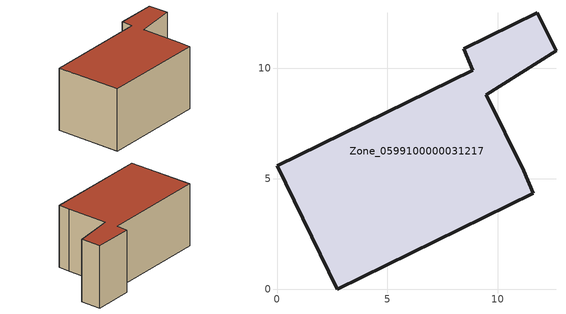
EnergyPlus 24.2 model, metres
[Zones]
Zone_0599100000031217
 floor ground (C_G): 8.46,10.87 11.79,12.5 12.63,10.78 9.48,8.79 11.16,5.36 11.59,4.33 2.72,0 0,5.57 8.87,9.9 z0
 wall outside (C_F): 2.72,0 11.59,4.33 11.16,5.36 9.48,8.79 12.63,10.78 11.79,12.5 8.46,10.87 8.87,9.9 0,5.57 2.72,0 z0:5.88
 roof outside (C_R): 8.87,9.9 0,5.57 2.72,0 11.59,4.33 11.16,5.36 9.48,8.79 12.63,10.78 11.79,12.5 8.46,10.87 z5.88
[BUILDING]
Pand.0599100000031217: North Axis=0; Terrain=City; Loads Convergence Tolerance Value=0.04; Temperature Convergence Tolerance Value=0.4; Solar Distribution=FullExterior; Maximum Number of Warmup Days=25; Minimum Number of Warmup Days=1
[Site:Location]
Rotterdam.The.Hague.AP_ZH_NLD Design_Conditions: Latitude=51.96; Longitude=4.45; Time Zone=1; Elevation=-4.5
[SITE:GROUNDTEMPERATURE:BUILDINGSURFACE]
18, 18, 18, 18, 18, 18, 18, 18, 18, 18, 18, 18
[MATERIAL] Thermal Absorptance=0.9; Solar Absorptance=0.7; Visible Absorptance=0.7
Name | Roughness | Thickness | Conductivity | Density | Specific Heat
G.TI.1965-1974 | MediumSmooth | 0.15 | 0.882353 | 540 | 1210
F.TI.1965-1974 | Rough | 0.3 | 0.697674 | 1920 | 840
R.TI.1965-1974 | MediumRough | 0.2 | 0.232558 | 1500 | 1000
[CONSTRUCTION]
C_G: G.TI.1965-1974
C_F: F.TI.1965-1974
C_R: R.TI.1965-1974
[ZONE]
Zone_0599100000031217: Type=1; Multiplier=1; Ceiling Height=Autocalculate; Volume=Autocalculate; Floor Area=autocalculate; Part of Total Floor Area=Yes
[ZONEINFILTRATION:DESIGNFLOWRATE]
Infil_Zone_0599100000031217: Zone or ZoneList or Space or SpaceList=Zone_0599100000031217; Schedule=AlwaysOn; Design Flow Rate Calculation Method=Flow/Area; Flow Rate per Floor Area=0.003; Constant Term Coefficient=1; Temperature Term Coefficient=0; Velocity Term Coefficient=0; Velocity Squared Term Coefficient=0
[HVACTEMPLATE:ZONE:IDEALLOADSAIRSYSTEM]
Zone_0599100000031217: Maximum Heating Supply Air Temperature=50; Minimum Cooling Supply Air Temperature=13; Maximum Heating Supply Air Humidity Ratio=0.0156; Minimum Cooling Supply Air Humidity Ratio=0.0077; Heating Limit=NoLimit; Cooling Limit=NoLimit; Dehumidification Control Type=ConstantSensibleHeatRatio; Cooling Sensible Heat Ratio=0.7; Dehumidification Setpoint=60; Humidification Control Type=None; Humidification Setpoint=30; Outdoor Air Method=None; Outdoor Air Flow Rate per Person=0.00944; Outdoor Air Flow Rate per Zone Floor Area=0; Outdoor Air Flow Rate per Zone=0; Demand Controlled Ventilation Type=None; Outdoor Air Economizer Type=NoEconomizer; Heat Recovery Type=None; Sensible Heat Recovery Effectiveness=0.7; Latent Heat Recovery Effectiveness=0.65
[ZONECONTROL:THERMOSTAT]
ThermostatControl_Zone_0599100000031217: Zone or ZoneList=Zone_0599100000031217; Control Type Schedule=DualSetpointControlType; Control 1=Thermostat_Zone_0599100000031217; Temperature Difference Between Cutout And Setpoint=0
[THERMOSTATSETPOINT:DUALSETPOINT]
Thermostat_Zone_0599100000031217: Heating Setpoint Temperature Schedule=HeatingSetpoint_Zone_0599100000031217; Cooling Setpoint Temperature Schedule=CoolingSetpoint_Zone_0599100000031217
[SCHEDULE:COMPACT]
HeatingSetpoint_Zone_0599100000031217: Through: 12/31, For: AllDays, Until: 24:00, 21
CoolingSetpoint_Zone_0599100000031217: Through: 12/31, For: AllDays, Until: 24:00, 24
DualSetpointControlType: Through: 12/31, For: AllDays, Until: 24:00, 4
AlwaysOn: Through: 12/31, For: AllDays, Until: 24:00, 1
